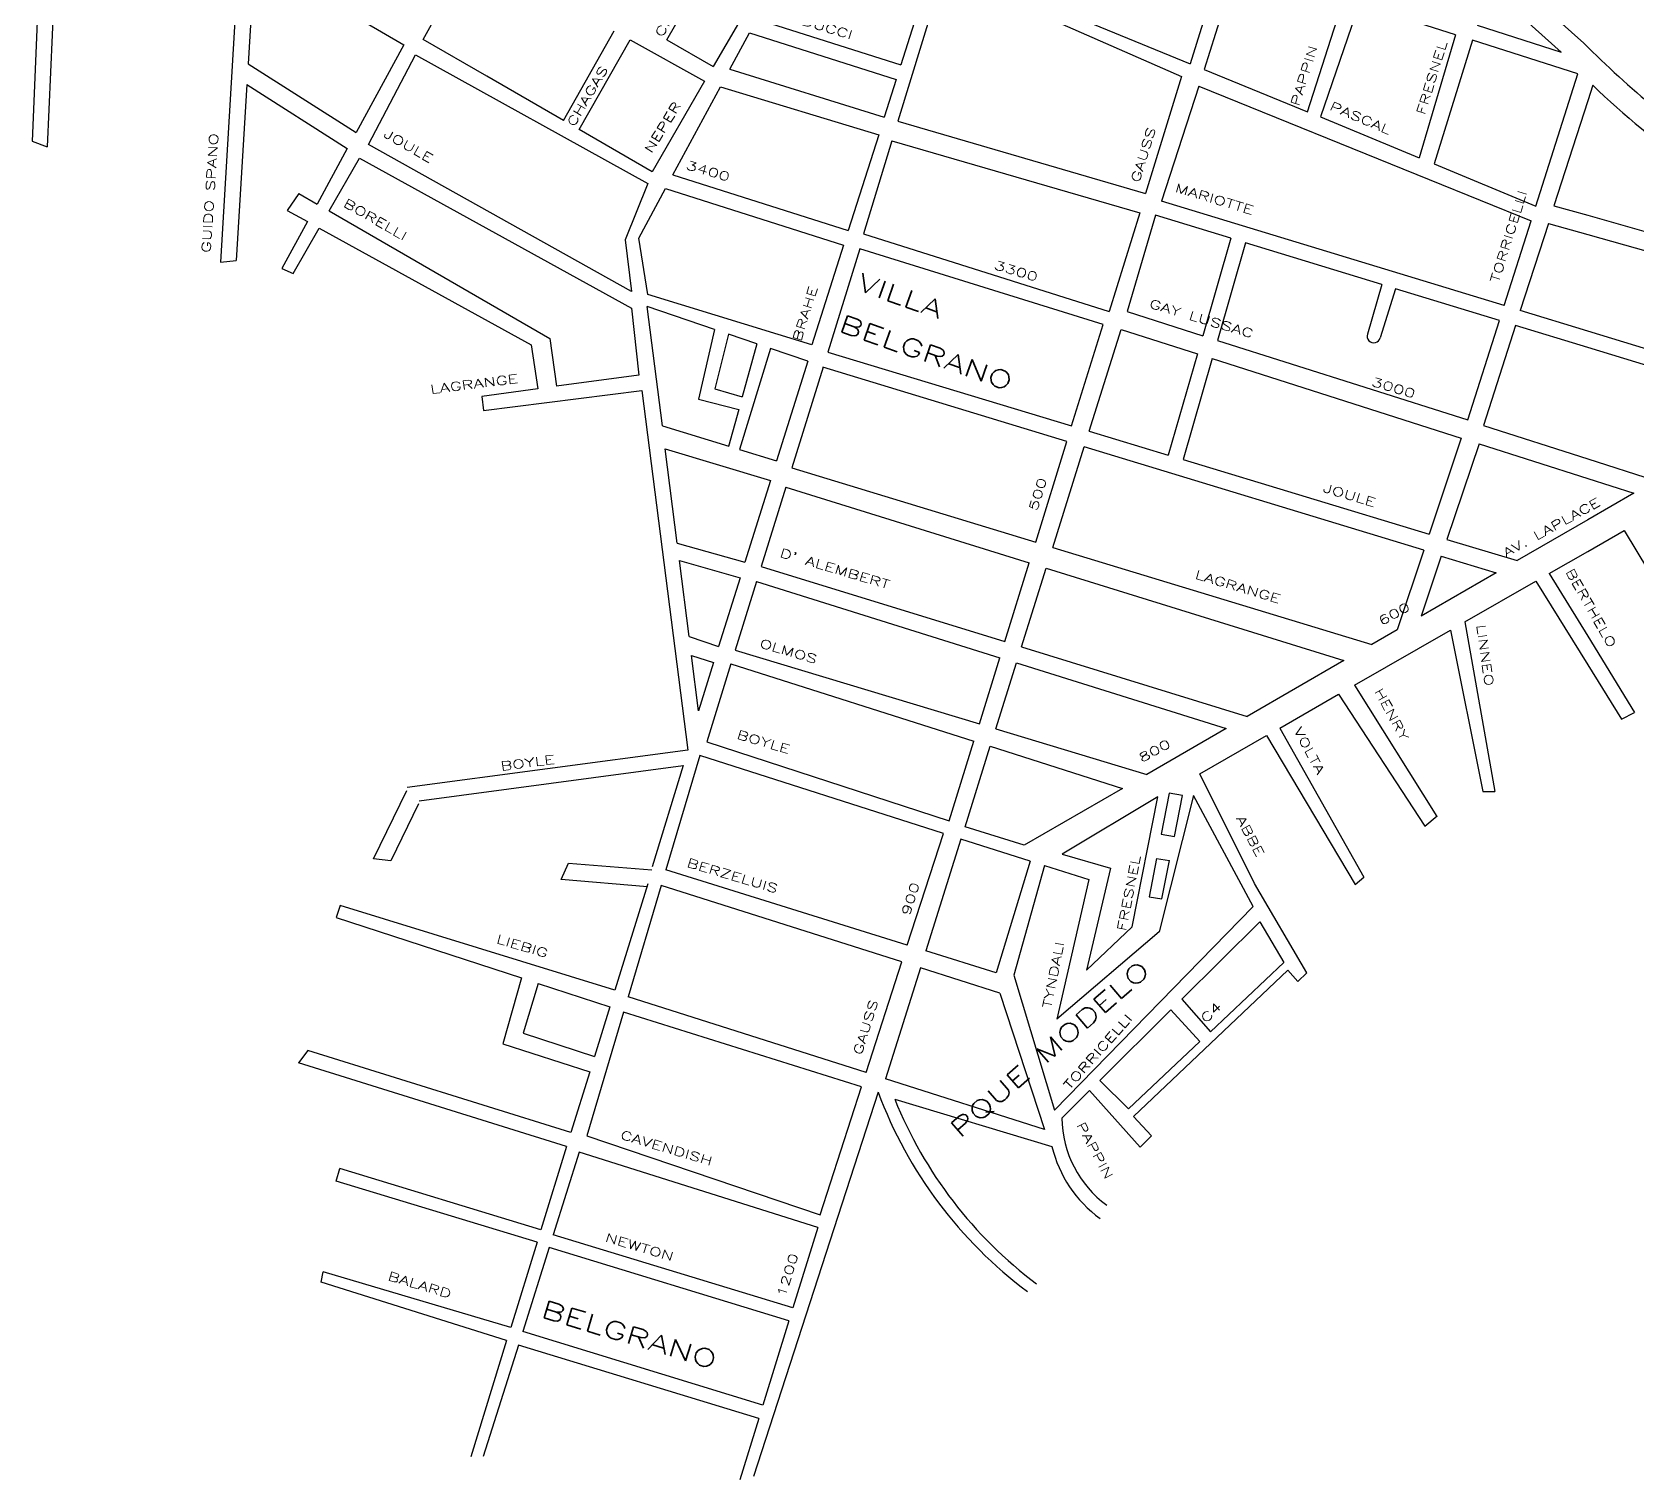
# Model space of a CAD drawing. Header units: millimetres. Extents: x 4375152 to 4409667, y 6523746 to 6549185.
# Drawn here: x 4379610 to 4381439, y 6529401 to 6531050 of the extents above; entities that cross this region are included whole.
import ezdxf

# ---------------------------------------------------------------- set-up
doc = ezdxf.new("R2010")
doc.units = ezdxf.units.MM
for name, color, linetype in [('CANAL', 252, 'Continuous'), ('LINEA CALLE', 252, 'Continuous'), ('NOMBRE BARRIO', 8, 'Continuous'), ('NOMBRE CALLE', 252, 'Continuous')]:
    doc.layers.add(name, color=color, linetype=linetype)
doc.styles.add('ROMANS', font='romans')
doc.styles.add('S1', font='ROMANS')

msp = doc.modelspace()

# ---------------------------------------------------------------- linework, layer by layer
at = {"layer": 'CANAL', "transparency": 33554687}
for points in [[(4380333.9, 6531041.5), (4380388.1, 6531136.8)], [(4380215.9, 6530949.8), (4380273.8, 6531051.9)], [(4380233.7, 6530939.5), (4380291.8, 6531041.8)]]:
    msp.add_lwpolyline(points, dxfattribs=at)
at = {"layer": 'LINEA CALLE', "transparency": 33554687}
for p, q in [((4379864.2, 6531135.4), (4379856.7, 6531014.4)), ((4379864.2, 6531135.4), (4380033.9, 6531036)), ((4380055.9, 6531042.1), (4380111.8, 6531142.4)), ((4380965.6, 6531128.3), (4380930.2, 6531014.2)), ((4380982.1, 6531123.2), (4380945.8, 6531007.8)), ((4379617.6, 6531098.1), (4379610.5, 6530926.2)), ((4379635.6, 6531097.4), (4379627.5, 6530919.7)), ((4380440.4, 6531104.1), (4380386.7, 6531011.4)), ((4381352.8, 6531027.8), (4381270.4, 6531101.6)), ((4379842.8, 6531089.2), (4379825.1, 6530788.3)), ((4380638.3, 6531083.8), (4380597.1, 6530949)), ((4380623.3, 6531084.8), (4380600.5, 6531013.2)), ((4381063.7, 6530959.6), (4381103.9, 6531085.1)), ((4381122.6, 6531082.3), (4381078.4, 6530954)), ((4381232.3, 6531047.4), (4381122.6, 6531082.3)), ((4380436.3, 6531065.4), (4380600.5, 6531013.2)), ((4380768.6, 6531066.3), (4380920.3, 6531000)), ((4380795.4, 6531069.4), (4380930.2, 6531014.2)), ((4381257, 6531058.4), (4381352.8, 6531027.8)), ((4381378.7, 6531037.7), (4381339.9, 6531072.3)), ((4380128.7, 6531000.1), (4380055.9, 6531042.1)), ((4380291.8, 6531041.8), (4380376.8, 6530994.4)), ((4380333.9, 6531041.5), (4380386.7, 6531011.4)), ((4380405.5, 6531008.3), (4380427.9, 6531049.8)), ((4380427.9, 6531049.8), (4380595.2, 6530996.6)), ((4381232.3, 6531047.4), (4381191.1, 6530907.3)), ((4381251.7, 6531041.2), (4381208, 6530900.3)), ((4381371.9, 6531003), (4381251.7, 6531041.2)), ((4380033.9, 6531036), (4379979.6, 6530936.2)), ((4379993.8, 6530922.4), (4380047.4, 6531024.7)), ((4380047.4, 6531024.7), (4380312, 6530877.8)), ((4379856.7, 6531014.4), (4379979.6, 6530936.2)), ((4380405.5, 6531008.3), (4380581.5, 6530953.5)), ((4380945.8, 6531007.8), (4381063.7, 6530959.6)), ((4381323.9, 6530852.2), (4381371.9, 6531003)), ((4379855.2, 6530990.6), (4379842.8, 6530790.1)), ((4379855.2, 6530990.6), (4379969.6, 6530917.8)), ((4380215.9, 6530949.8), (4380128.7, 6531000.1)), ((4380376.8, 6530994.4), (4380317.1, 6530891.4)), ((4380340.7, 6530888), (4380394.7, 6530988.2)), ((4380394.7, 6530988.2), (4380575.2, 6530933.6)), ((4380595.2, 6530996.6), (4380581.5, 6530953.5)), ((4380920.3, 6531000), (4380879.3, 6530866.5)), ((4380939.8, 6530988.8), (4380897.2, 6530858)), ((4380939.8, 6530988.8), (4381202.5, 6530882.4)), ((4381388.7, 6530990), (4381383, 6530972.1)), ((4381383, 6530972.1), (4381344.6, 6530852.6)), ((4380597.1, 6530949), (4380879.3, 6530866.5)), ((4381078.4, 6530954), (4381191.1, 6530907.3)), ((4380317.1, 6530891.4), (4380233.7, 6530939.5)), ((4380575.2, 6530933.6), (4380540.5, 6530824.5)), ((4379610.5, 6530926.2), (4379627.5, 6530919.7)), ((4379969.6, 6530917.8), (4379935.2, 6530854.6)), ((4380293.3, 6530755), (4379993.8, 6530922.4)), ((4380590.2, 6530926.7), (4380557.8, 6530820.8)), ((4380590.2, 6530926.7), (4380872.5, 6530844.5)), ((4379948.9, 6530846.7), (4379983.6, 6530906.9)), ((4379983.6, 6530906.9), (4380293.3, 6530735.8)), ((4381208, 6530900.3), (4381323.9, 6530852.2)), ((4380312, 6530877.8), (4380286.4, 6530813.9)), ((4380340.7, 6530888), (4380540.5, 6530824.5)), ((4381202.5, 6530882.4), (4381318.5, 6530835.4)), ((4379914.3, 6530866.7), (4379901, 6530847.3)), ((4379914.3, 6530866.7), (4379935.2, 6530854.6)), ((4380301.8, 6530815.8), (4380332.3, 6530872.4)), ((4380332.3, 6530872.4), (4380535.2, 6530807.8)), ((4381169.2, 6530775), (4380897.2, 6530858)), ((4379901, 6530847.3), (4379924.3, 6530834.6)), ((4379948.9, 6530846.7), (4380200.5, 6530701.4)), ((4380872.5, 6530844.5), (4380837.7, 6530732.1)), ((4380890.4, 6530841.8), (4380858.1, 6530732.1)), ((4380976.4, 6530815.5), (4380890.4, 6530841.8)), ((4381344.6, 6530852.6), (4381383, 6530841.8)), ((4381383, 6530841.8), (4381622.4, 6530774)), ((4379924.3, 6530834.6), (4379895.1, 6530781.1)), ((4379907.9, 6530775.5), (4379937.7, 6530827.2)), ((4379937.7, 6530827.2), (4380179.3, 6530694.3)), ((4380557.8, 6530820.8), (4380837.7, 6530732.1)), ((4381287.8, 6530738.8), (4381318.5, 6530835.4)), ((4381338.2, 6530832.5), (4381306.2, 6530733.2)), ((4381338.2, 6530832.5), (4381383, 6530819.9)), ((4381383, 6530819.9), (4381618.1, 6530753.3)), ((4380286.4, 6530813.9), (4380293.3, 6530755)), ((4380312, 6530751.3), (4380301.8, 6530815.8)), ((4380535.2, 6530807.8), (4380499.1, 6530694.3)), ((4380553.6, 6530803.4), (4380517, 6530685.7)), ((4380830.9, 6530717.2), (4380553.6, 6530803.4)), ((4380976.4, 6530815.5), (4380944.3, 6530704.5)), ((4380992.9, 6530810.4), (4380961.1, 6530699.2)), ((4381148.6, 6530762.8), (4380992.9, 6530810.4)), ((4379825.1, 6530788.3), (4379842.8, 6530790.1)), ((4379895.1, 6530781.1), (4379907.9, 6530775.5)), ((4381287.8, 6530738.8), (4381169.2, 6530775)), ((4380499.1, 6530694.3), (4380312, 6530751.3)), ((4381148.6, 6530762.8), (4381132, 6530706.3)), ((4381164, 6530758.1), (4381146.6, 6530702)), ((4381282.4, 6530721.8), (4381164, 6530758.1)), ((4380293.3, 6530735.8), (4380301.8, 6530659.6)), ((4380328.6, 6530601.8), (4380311.3, 6530737.8)), ((4380387.9, 6530711.7), (4380311.3, 6530737.8)), ((4380858.1, 6530732.1), (4380944.3, 6530704.5)), ((4381383, 6530709.7), (4381306.2, 6530733.2)), ((4380387.9, 6530711.7), (4380369.8, 6530632.3)), ((4380795, 6530601.7), (4380830.9, 6530717.2)), ((4380814.9, 6530595.7), (4380851.3, 6530711.6)), ((4380851.3, 6530711.6), (4380938.3, 6530683.9)), ((4381246.4, 6530608.7), (4381282.4, 6530721.8)), ((4381300.8, 6530716.2), (4381264.1, 6530602.2)), ((4381383, 6530691), (4381300.8, 6530716.2)), ((4381618.6, 6530637.9), (4381383, 6530709.7)), ((4380179.3, 6530694.3), (4380186.9, 6530644)), ((4380200.5, 6530701.4), (4380207.9, 6530646.9)), ((4380403.9, 6530706.2), (4380388.3, 6530644)), ((4380436.2, 6530695.2), (4380403.9, 6530706.2)), ((4380436.2, 6530695.2), (4380419.4, 6530635)), ((4380961.1, 6530699.2), (4381129.2, 6530646)), ((4381603.3, 6530623.6), (4381383, 6530691)), ((4380451.7, 6530689.9), (4380416.7, 6530574.9)), ((4380494.2, 6530675.4), (4380451.7, 6530689.9)), ((4380494.2, 6530675.4), (4380458.8, 6530562.1)), ((4380517, 6530685.7), (4380795, 6530601.7)), ((4380938.3, 6530683.9), (4380904.9, 6530568.4)), ((4380955.1, 6530678.5), (4380922.1, 6530563.3)), ((4380955.1, 6530678.5), (4381239, 6530587.9)), ((4380301.8, 6530659.6), (4380207.9, 6530646.9)), ((4380511.7, 6530668.6), (4380476.1, 6530553.8)), ((4380789.6, 6530584.1), (4380511.6, 6530668.7)), ((4380186.9, 6530644), (4380123.1, 6530635.4)), ((4380123.1, 6530635.4), (4380124.8, 6530619.3)), ((4380124.8, 6530619.3), (4380305.2, 6530642.2)), ((4380305.2, 6530642.2), (4380357.8, 6530232.4)), ((4380388.3, 6530644), (4380419.4, 6530635)), ((4381129.2, 6530646), (4381246.4, 6530608.7)), ((4380369.8, 6530632.3), (4380415.8, 6530620.5)), ((4380415.8, 6530620.5), (4380404.1, 6530578.3)), ((4380328.6, 6530601.8), (4380404.2, 6530578.7)), ((4381264.1, 6530602.2), (4381383, 6530564.1)), ((4380754, 6530469.2), (4380789.6, 6530584.1)), ((4380814.9, 6530595.7), (4380904.9, 6530568.5)), ((4381239, 6530587.9), (4381202.4, 6530478.5)), ((4381259.3, 6530581.4), (4381222.6, 6530472.4)), ((4381259.3, 6530581.4), (4381383, 6530541.9)), ((4380345.6, 6530468.1), (4380331.9, 6530575.5)), ((4380331.9, 6530575.5), (4380451.8, 6530539.7)), ((4380416.7, 6530574.9), (4380458.8, 6530562.1)), ((4380773.4, 6530463.3), (4380809.4, 6530578)), ((4381196.4, 6530460.3), (4380809.4, 6530578)), ((4380922.1, 6530563.3), (4381202.4, 6530478.5)), ((4381383, 6530564.1), (4381458.7, 6530539.9)), ((4380476.1, 6530553.8), (4380754, 6530469.2)), ((4380451.8, 6530539.7), (4380422.7, 6530446.4)), ((4380469.3, 6530532.1), (4380441.3, 6530441.7)), ((4380469.3, 6530532.1), (4380746.7, 6530445.8)), ((4381383, 6530541.9), (4381435.7, 6530525)), ((4381435.7, 6530525), (4381383, 6530494.6)), ((4381383, 6530494.6), (4381302.6, 6530448.2)), ((4381222.6, 6530472.4), (4381302.6, 6530448.2)), ((4381383, 6530458.7), (4381424.6, 6530482.5)), ((4381424.6, 6530482.5), (4381526.1, 6530313.6)), ((4380345.6, 6530468.1), (4380422.7, 6530446.4)), ((4380773.4, 6530463.3), (4381136.9, 6530352.6)), ((4381196.4, 6530460.3), (4381166, 6530369.4)), ((4381216.1, 6530453.2), (4381193.2, 6530385.1)), ((4381216.1, 6530453.2), (4381278.7, 6530434.4)), ((4381339.2, 6530433.5), (4381383, 6530458.7)), ((4380348.1, 6530448.3), (4380417.2, 6530428.7)), ((4380359.1, 6530361.6), (4380348.1, 6530448.3)), ((4380441.3, 6530441.7), (4380718.9, 6530356)), ((4380718.9, 6530356), (4380746.7, 6530445.8)), ((4380737.9, 6530350.1), (4380766, 6530439.8)), ((4380766, 6530439.8), (4381105.2, 6530334.3)), ((4381278.7, 6530434.4), (4381193.2, 6530385.1)), ((4380417.2, 6530428.7), (4380392.7, 6530350.4)), ((4380435.9, 6530424.3), (4380411.6, 6530346.2)), ((4380435.9, 6530424.3), (4380713.2, 6530337.6)), ((4381243.1, 6530378.4), (4381323.8, 6530424.7)), ((4381323.8, 6530424.7), (4381383, 6530329.3)), ((4381339.2, 6530433.5), (4381383, 6530362.1)), ((4380359.1, 6530361.6), (4380392.7, 6530350.4)), ((4381117.2, 6530306.2), (4381226.8, 6530369)), ((4381166, 6530369.4), (4381136.9, 6530352.6)), ((4381226.8, 6530369), (4381263.4, 6530185.1)), ((4381243.1, 6530378.4), (4381277.1, 6530185.1)), ((4381383, 6530362.1), (4381436.3, 6530275)), ((4380411.6, 6530346.2), (4380689.9, 6530262.3)), ((4380737.9, 6530350.1), (4380995, 6530270.7)), ((4380369.8, 6530277.1), (4380361.8, 6530340.3)), ((4380361.8, 6530340.3), (4380387, 6530332)), ((4380387, 6530332), (4380369.8, 6530277.1)), ((4380406.8, 6530330.7), (4380379.2, 6530241.7)), ((4380406.8, 6530330.7), (4380683.7, 6530242.6)), ((4380689.9, 6530262.3), (4380713.2, 6530337.6)), ((4380708.5, 6530256.6), (4380732.1, 6530331.7)), ((4380732.1, 6530331.7), (4380971.2, 6530257)), ((4381105.2, 6530334.3), (4380995, 6530270.7)), ((4381383, 6530329.3), (4381421.4, 6530267.5)), ((4381117.2, 6530306.2), (4381211, 6530156.8)), ((4381032.1, 6530257.4), (4381099.2, 6530295.9)), ((4381099.2, 6530295.9), (4381197.5, 6530145.5)), ((4381421.4, 6530267.5), (4381436.3, 6530275)), ((4380708.5, 6530256.6), (4380880.6, 6530204.7)), ((4380971.2, 6530257), (4380880.6, 6530204.7)), ((4381032.1, 6530257.4), (4381128, 6530087.4)), ((4380379.2, 6530241.7), (4380655.6, 6530151.8)), ((4380655.6, 6530151.8), (4380683.7, 6530242.6)), ((4380673.5, 6530145), (4380702.3, 6530236.7)), ((4380702.3, 6530236.7), (4380852.9, 6530188.7)), ((4380941, 6530205.1), (4381017.1, 6530248.8)), ((4381017.1, 6530248.8), (4381118.1, 6530079.1)), ((4380357.8, 6530232.4), (4380037.9, 6530189.8)), ((4380051.4, 6530174.4), (4380352.5, 6530214.8)), ((4380352.5, 6530214.8), (4380317.1, 6530099.2)), ((4380371.5, 6530226.1), (4380332.7, 6530096)), ((4380648.8, 6530137.3), (4380371.5, 6530226.1)), ((4381003.5, 6530080.3), (4380941, 6530205.1)), ((4380852.9, 6530188.7), (4380740.7, 6530124)), ((4380893.1, 6530179), (4380784.2, 6530113.7)), ((4380864.1, 6530030.9), (4380893.1, 6530179)), ((4380933.7, 6530180.5), (4380894.6, 6530025.1)), ((4380906.2, 6530183.3), (4380897.1, 6530136.7)), ((4380921.4, 6530180.7), (4380906.2, 6530183.3)), ((4380912, 6530134), (4380921.4, 6530180.7)), ((4381002, 6530054.2), (4380933.7, 6530180.5)), ((4381263.4, 6530185.1), (4381277.1, 6530185.1)), ((4380740.7, 6530124), (4380673.5, 6530145)), ((4381197.5, 6530145.5), (4381211.6, 6530157.4)), ((4380607.7, 6530010.2), (4380648.8, 6530137.3)), ((4380668.8, 6530130.9), (4380628.8, 6530003.7)), ((4380747.6, 6530105.7), (4380668.8, 6530130.9)), ((4380897.1, 6530136.7), (4380912, 6530134)), ((4380747.6, 6530105.7), (4380708.8, 6529978.7)), ((4380784.2, 6530113.7), (4380839.4, 6530097.7)), ((4380891.7, 6530108.8), (4380883.2, 6530065.3)), ((4380891.7, 6530108.8), (4380906.4, 6530106.4)), ((4380897.6, 6530062.8), (4380906.4, 6530106.4)), ((4380607.7, 6530010.2), (4380332.7, 6530096)), ((4380764, 6530100.7), (4380729, 6529975.8)), ((4380764, 6530100.7), (4380814.7, 6530084.7)), ((4380839.4, 6530097.7), (4380811.9, 6529981.5)), ((4381118.1, 6530079.1), (4381128, 6530087.4)), ((4380312, 6530079.9), (4380274.5, 6529958.7)), ((4380327.4, 6530078.1), (4380289.5, 6529951)), ((4380601.5, 6529990.9), (4380327.4, 6530078.1)), ((4380814.7, 6530084.7), (4380778.2, 6529925.9)), ((4381063, 6529978.7), (4381003.5, 6530080.3)), ((4379961.4, 6530055.4), (4379956.9, 6530041.7)), ((4380274.5, 6529958.7), (4379961.4, 6530055.4)), ((4380775.6, 6529821.9), (4381002, 6530054.2)), ((4380883.2, 6530065.3), (4380897.6, 6530062.8)), ((4379956.9, 6530041.7), (4380168, 6529972.7)), ((4381009.3, 6530036.8), (4380920.4, 6529948.5)), ((4381009.3, 6530036.8), (4381036.8, 6529990.3)), ((4380894.6, 6530025.1), (4380778.2, 6529925.9)), ((4380811.9, 6529981.5), (4380864.1, 6530030.9)), ((4380708.8, 6529978.7), (4380628.8, 6530003.7)), ((4380560.7, 6529864.8), (4380601.5, 6529990.9)), ((4380622.7, 6529984.2), (4380583, 6529857.7)), ((4380713.1, 6529955.4), (4380622.7, 6529984.2)), ((4380865.6, 6529814.7), (4381041.3, 6529981.5)), ((4381036.8, 6529990.3), (4380953.1, 6529911.4)), ((4381041.3, 6529981.5), (4381052.9, 6529968.6)), ((4381052.9, 6529968.6), (4381063, 6529978.7)), ((4380168, 6529972.7), (4380147, 6529897.6)), ((4380187, 6529966.5), (4380170, 6529909.8)), ((4380187, 6529966.5), (4380268.7, 6529939.7)), ((4380729, 6529975.8), (4380775.6, 6529821.9)), ((4380560.7, 6529864.8), (4380289.5, 6529951)), ((4380713.1, 6529955.4), (4380764, 6529800.1)), ((4380920.4, 6529948.5), (4380953.1, 6529911.4)), ((4380284.4, 6529933.7), (4380242.4, 6529792.9)), ((4380268.7, 6529939.7), (4380251.2, 6529883.2)), ((4380555.5, 6529848.8), (4380284.4, 6529933.7)), ((4380908.1, 6529936.2), (4380827.2, 6529855.9)), ((4380908.1, 6529936.2), (4380941.2, 6529900.2)), ((4380170, 6529909.8), (4380251.2, 6529883.2)), ((4379924.7, 6529890), (4379914.2, 6529875.9)), ((4380224.4, 6529796.6), (4379924.7, 6529890)), ((4380147, 6529897.6), (4380245.8, 6529865.8)), ((4380941.2, 6529900.2), (4380859.8, 6529823.4)), ((4380219.5, 6529780.7), (4379914.2, 6529875.9)), ((4380245.8, 6529865.8), (4380224.4, 6529796.6)), ((4380764, 6529800.1), (4380583, 6529857.7)), ((4380859.8, 6529823.4), (4380827.2, 6529855.9)), ((4380574.5, 6529842.5), (4380432.4, 6529404.7)), ((4380508.3, 6529702.9), (4380555.5, 6529848.8)), ((4380593.4, 6529834.4), (4380772.6, 6529780.5)), ((4380815.5, 6529844.4), (4380783.9, 6529812.9)), ((4380815.5, 6529844.4), (4380872.9, 6529779.8)), ((4380885.8, 6529792.9), (4380865.6, 6529814.7)), ((4380219.5, 6529780.7), (4380190.1, 6529685.6)), ((4380242.4, 6529792.9), (4380508.3, 6529702.9)), ((4380872.9, 6529779.8), (4380885.8, 6529792.9)), ((4380234, 6529774.3), (4380204.3, 6529679.9)), ((4380505.8, 6529688.5), (4380234, 6529774.3)), ((4379956.9, 6529741.2), (4379961.2, 6529755.4)), ((4380185.8, 6529671.6), (4379956.9, 6529741.2)), ((4380190.1, 6529685.6), (4379961.2, 6529755.4)), ((4380505.8, 6529688.5), (4380477.4, 6529596.9)), ((4380185.8, 6529671.6), (4380155.8, 6529574.4)), ((4380477.4, 6529596.9), (4380204.3, 6529679.9)), ((4380199.8, 6529665.5), (4380169.6, 6529569.7)), ((4380472.8, 6529581.9), (4380199.8, 6529665.5)), ((4379939.7, 6529626.2), (4379942.1, 6529637.9)), ((4380155.8, 6529574.4), (4379942.1, 6529637.9)), ((4380151.2, 6529559.6), (4379939.7, 6529626.2)), ((4380472.8, 6529581.9), (4380443, 6529485.7)), ((4380151.2, 6529559.6), (4380110.3, 6529427)), ((4380443, 6529485.7), (4380169.6, 6529569.7)), ((4380164.7, 6529554.1), (4380124.6, 6529427.2)), ((4380438.4, 6529470.8), (4380164.7, 6529554.1)), ((4380438.4, 6529470.8), (4380416.8, 6529400.7))]:
    msp.add_line(p, q, dxfattribs=at)
for points in [[(4380050.9, 6530171.1), (4380019.1, 6530106.2), (4379999.3, 6530108.3), (4380037.4, 6530186.4)], [(4380311.5, 6530076.6), (4380213.3, 6530084.8), (4380221.8, 6530103.5), (4380316.6, 6530095.8)]]:
    msp.add_lwpolyline(points, dxfattribs=at)
for centre, radius, start, end in [((4382284, 6531950.1), 1285.3, 225.2227, 225.4922), ((4382284, 6531950.1), 1285.3, 225.2227, 230.1051), ((4382065.7, 6531697.9), 979.6, 226.2805, 243.6867), ((4381139.3, 6530704), 7.6, 162.3611, 345.296), ((4381044.8, 6530017.5), 501.8, 200.4118, 233.2721), ((4381053.8, 6530021), 496.8, 202.0584, 233.0286), ((4380908.3, 6529814.2), 124.4, 180.5867, 233.8627), ((4380911.2, 6529814.1), 142.7, 193.6417, 234.0224)]:
    msp.add_arc(centre, radius, start, end, dxfattribs=at)

# ---------------------------------------------------------------- texts
at = {"layer": 'NOMBRE BARRIO', "transparency": 33554687, "style": 'S1', "width": 1.5}
for s, rotation, p in [('VILLA', 340.6045, (4380549.1, 6530757.2)), ('BELGRANO', 340.6045, (4380528.1, 6530710.2)), ('PQUE MODELO', 40.9731, (4380667.5, 6529789.2)), ('BELGRANO', 343.1567, (4380189, 6529586.7))]:
    msp.add_text(s, height=20, rotation=rotation, dxfattribs=at).set_placement(p)
at = {"layer": 'NOMBRE CALLE', "transparency": 33554687, "style": 'ROMANS', "width": 1.5}
for s, rotation, p in [('CHAGAS', 59.5206, (4380328.2, 6531043.7)), ('CARDUCCI', 343.3984, (4380449.4, 6531070.2)), ('FRESNEL', 72.704, (4381197.1, 6530955.2)), ('PAPPIN', 72.704, (4381053.8, 6530965.2)), ('CHAGAS', 59.5206, (4380228, 6530941.7)), ('NEPER', 58.6054, (4380316.2, 6530911.5)), ('PASCAL', 336.9142, (4381088.1, 6530962.5)), ('GUIDO SPANO', 86.1308, (4379813.5, 6530798.5)), ('JOULE', 330.0813, (4380010, 6530931.8)), ('GAUSS', 72.704, (4380871.8, 6530878.2)), ('3400', 343.3984, (4380354.6, 6530894.8)), ('MARIOTTE', 343.3984, (4380911.9, 6530868.8)), ('BORELLI', 330.0813, (4379964.3, 6530852.6)), ('TORRICELLI', 72.704, (4381281.4, 6530764)), ('3300', 343.3984, (4380705.6, 6530780.8)), ('BRAHE', 72.704, (4380486.3, 6530697)), ('GAY LUSSAC', 343.3984, (4380882.6, 6530736.8)), ('LAGRANGE', 7.1479, (4380064.8, 6530638.3)), ('3000', 343.3984, (4381135.6, 6530647.8)), ('500', 72.704, (4380755.4, 6530504)), ('JOULE', 343.3984, (4381080.6, 6530526.8)), ('AV. LAPLACE', 28.8908, (4381289.8, 6530451.7)), ("D' ALEMBERT", 343.3984, (4380461.6, 6530452.8)), ('LAGRANGE', 343.3984, (4380934.6, 6530428.1)), ('BERTHELO', 299.5353, (4381357.5, 6530435.7)), ('600', 28.9082, (4381148, 6530373.9)), ('LINNEO', 277.9607, (4381256.3, 6530374.8)), ('OLMOS', 343.3984, (4380438.6, 6530349.8)), ('HENRY', 298.3519, (4381139.7, 6530299.6)), ('BOYLE', 343.3984, (4380412.6, 6530245.8)), ('VOLTA', 298.1059, (4381047.6, 6530255.1)), ('800', 28.9082, (4380875, 6530217.9)), ('BOYLE', 7.4592, (4380144.9, 6530208.9)), ('ABBE', 298.1272, (4380982.2, 6530154.4)), ('BERZELUIS', 343.3984, (4380355.6, 6530099.8)), ('FRESNEL', 78.746, (4380856.5, 6530025.4)), ('900', 72.704, (4380610.4, 6530043)), ('LIEBIG', 343.3984, (4380138.6, 6530012.8)), ('TYNDALI', 78.746, (4380771.5, 6529937.4)), ('GAUSS', 72.704, (4380555.4, 6529884)), ('C4', 44.1868, (4380947.8, 6529920.7)), ('TORRICELLI', 48.3103, (4380792.2, 6529844.4)), ('CAVENDISH', 343.3984, (4380279.9, 6529789.7)), ('PAPPIN', 298.1272, (4380800.2, 6529805.2)), ('NEWTON', 343.3984, (4380262.6, 6529672.8)), ('1200', 72.704, (4380468.4, 6529608)), ('BALARD', 343.3984, (4380014.9, 6529628.8))]:
    msp.add_text(s, height=10, rotation=rotation, dxfattribs=at).set_placement(p)

doc.saveas('drawing.dxf')
